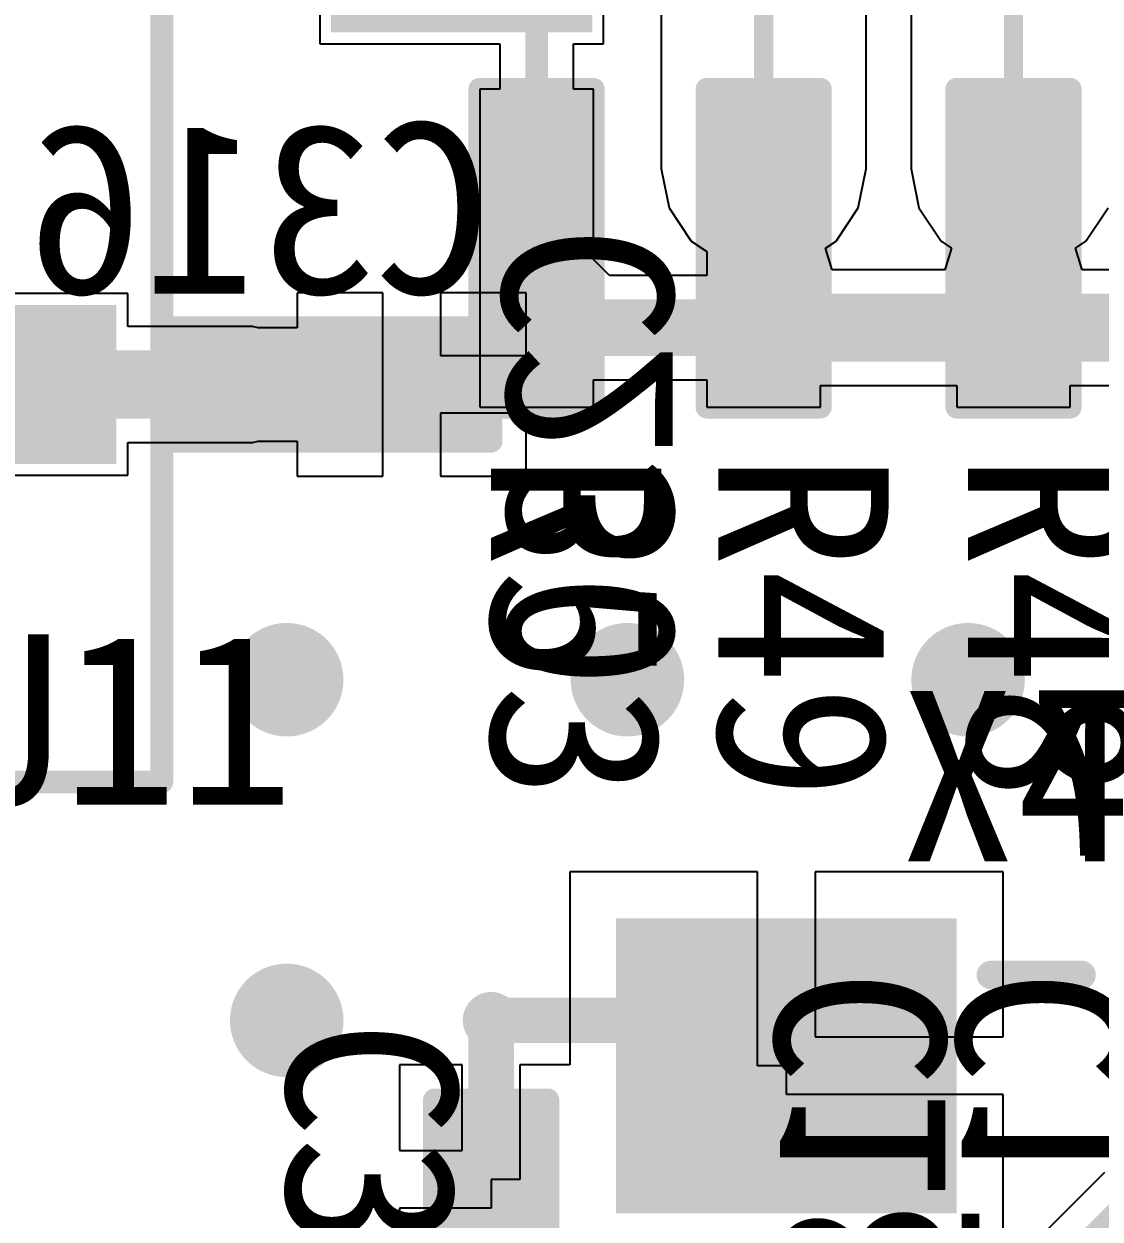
# Model space of a CAD drawing. Header units: millimetres. Extents: x 15 to 120, y 22 to 104.
# Drawn here: x 52.84 to 57.58, y 83.13 to 88.39 of the extents above; entities that cross this region are included whole.
import ezdxf

# ---------------------------------------------------------------- set-up
doc = ezdxf.new("R2010")
doc.units = ezdxf.units.MM
for name, color, linetype in [('BottomLayer', 5, 'Continuous'), ('BottomOverlay', 54, 'Continuous'), ('BottomPaste', 16, 'Continuous'), ('BottomSolder', 6, 'Continuous'), ('Mechanical13', 56, 'Continuous'), ('Mechanical15', 56, 'Continuous'), ('MultiLayer', 9, 'Continuous'), ('TopLayer', 1, 'Continuous'), ('TopOverlay', 2, 'Continuous'), ('TopPaste', 8, 'Continuous'), ('TopSolder', 216, 'Continuous')]:
    doc.layers.add(name, color=color, linetype=linetype)

msp = doc.modelspace()

# ---------------------------------------------------------------- linework, layer by layer
at = {"layer": 'BottomLayer'}
for p, q in [((53.30000008, 87.20000085999999), (51.60000348, 87.20000085999999)), ((53.30000008, 87.05489573999999), (53.30000008, 87.20000085999999)), ((54.42300265999999, 87.20399882), (54.04600316, 87.20399882)), ((54.04600316, 87.20399882), (54.04600316, 87.04999862)), ((54.42300265999999, 86.79999912), (54.42300265999999, 87.20399882)), ((55.05400216, 87.20399882), (54.67700266, 87.20399882)), ((54.67700266, 87.20399882), (54.67700266, 86.92699911999999)), ((55.05400216, 86.92699911999999), (55.05400216, 87.20399882)), ((53.85000152, 87.05489573999999), (53.30000008, 87.05489573999999)), ((53.8746192, 87.04999862), (53.85000152, 87.05489573999999)), ((54.04600316, 87.04999862), (53.8746192, 87.04999862)), ((54.67700266, 86.92699911999999), (55.05400216, 86.92699911999999)), ((54.42300265999999, 86.39599942), (54.42300265999999, 86.79999912)), ((55.05400216, 86.67299912), (54.67700266, 86.67299912)), ((54.67700266, 86.67299912), (54.67700266, 86.39599942)), ((55.05400216, 86.39599942), (55.05400216, 86.67299912)), ((53.30000008, 86.40000246), (53.30000008, 86.5451025)), ((53.30000008, 86.5451025), (53.85000152, 86.5451025)), ((53.85000152, 86.5451025), (53.8746192, 86.54999962)), ((53.8746192, 86.54999962), (54.04600316, 86.54999962)), ((54.04600316, 86.54999962), (54.04600316, 86.39599942)), ((51.60000856, 86.40000246), (53.30000008, 86.40000246)), ((54.04600316, 86.39599942), (54.42300265999999, 86.39599942)), ((54.67700266, 86.39599942), (55.05400216, 86.39599942))]:
    msp.add_line(p, q, dxfattribs=at)
at = {"layer": 'BottomLayer', "const_width": 0.2999994}
for points in [[(52.45000432, 86.79999912), (53.27500139999999, 86.79999912)], [(53.27500139999999, 86.79999912), (53.85000152, 86.79999912)]]:
    msp.add_lwpolyline(points, dxfattribs=at)
at = {"layer": 'BottomLayer'}
for points, const_width in [([(53.20000281999999, 86.79999912, 1), (53.34999998, 86.79999912, 1)], 0.1499997), ([(53.20000281999999, 86.79999912, 1), (53.34999998, 86.79999912, 1)], 0.1499997), ([(53.77500294, 86.79999912, 1), (53.9250001, 86.79999912, 1)], 0.1499997), ([(53.21250216, 86.80000165999999, 1), (53.33750063999999, 86.80000165999999, 1)], 0.12499848), ([(54.48750342, 86.79999912, 1), (54.6125019, 86.79999912, 1)], 0.12499848), ([(53.87498496, 85.49997377999999, 1), (54.12498192, 85.49997377999999, 1)], 0.2499995), ([(55.3749845, 85.49997377999999, 1), (55.62498145999999, 85.49997377999999, 1)], 0.2499995), ([(56.87498403999999, 85.49997377999999, 1), (57.124981, 85.49997377999999, 1)], 0.2499995), ([(53.87498496, 83.99997424, 1), (54.12498192, 83.99997424, 1)], 0.2499995)]:
    msp.add_lwpolyline(points, format="xyb", close=True, dxfattribs=dict(at, const_width=const_width))
for points in [[(51.70000328, 87.10000106), (51.70000328, 86.50000226), (53.20000028, 87.10000106), (53.20000028, 86.50000226)], [(53.60000202, 86.94999881999999), (53.60000202, 86.64999942), (54.10000101999999, 86.94999881999999), (54.10000101999999, 86.64999942)], [(54.30000316, 86.94999881999999), (54.30000316, 86.64999942), (54.80000216, 86.94999881999999), (54.80000216, 86.64999942)]]:
    msp.add_solid(points, dxfattribs=at)
at = {"layer": 'BottomPaste'}
for points in [[(51.70000328, 87.10000106), (51.70000328, 86.50000226), (53.20000028, 87.10000106), (53.20000028, 86.50000226)], [(51.70000328, 87.10000106), (51.70000328, 86.50000226), (53.20000028, 87.10000106), (53.20000028, 86.50000226)], [(53.60000202, 86.94999881999999), (53.60000202, 86.64999942), (54.10000101999999, 86.94999881999999), (54.10000101999999, 86.64999942)], [(53.60000202, 86.94999881999999), (53.60000202, 86.64999942), (54.10000101999999, 86.94999881999999), (54.10000101999999, 86.64999942)], [(54.30000316, 86.94999881999999), (54.30000316, 86.64999942), (54.80000216, 86.94999881999999), (54.80000216, 86.64999942)], [(54.30000316, 86.94999881999999), (54.30000316, 86.64999942), (54.80000216, 86.94999881999999), (54.80000216, 86.64999942)]]:
    msp.add_solid(points, dxfattribs=at)
at = {"layer": 'BottomSolder'}
for points in [[(51.65000337999999, 87.15000096), (51.65000337999999, 86.45000236), (53.25000017999999, 87.15000096), (53.25000017999999, 86.45000236)], [(51.65000337999999, 87.15000096), (51.65000337999999, 86.45000236), (53.25000017999999, 87.15000096), (53.25000017999999, 86.45000236)], [(53.55000211999999, 86.99999872), (53.55000211999999, 86.59999952), (54.15000092, 86.99999872), (54.15000092, 86.59999952)], [(53.55000211999999, 86.99999872), (53.55000211999999, 86.59999952), (54.15000092, 86.99999872), (54.15000092, 86.59999952)], [(54.25000326, 86.99999872), (54.25000326, 86.59999952), (54.85000205999999, 86.99999872), (54.85000205999999, 86.59999952)], [(54.25000326, 86.99999872), (54.25000326, 86.59999952), (54.85000205999999, 86.99999872), (54.85000205999999, 86.59999952)]]:
    msp.add_solid(points, dxfattribs=at)
at = {"layer": 'Mechanical13', "const_width": 0.0999998}
for points in [[(54.93498792, 87.08498204), (54.93498792, 87.71500363999999)], [(54.93498792, 87.71500363999999), (55.26498471999999, 87.71500363999999)], [(55.26498471999999, 87.08498204), (55.26498471999999, 87.71500363999999)], [(55.93498592, 87.71500363999999), (56.26498272, 87.71500363999999)], [(55.93498592, 87.08498204), (55.93498592, 87.71500363999999)], [(56.26498272, 87.08498204), (56.26498272, 87.71500363999999)], [(57.0350015, 87.08499982), (57.0350015, 87.71499856)], [(57.0350015, 87.71499856), (57.36500338, 87.71499856)], [(57.36500338, 87.08499982), (57.36500338, 87.71499856)], [(54.93498792, 87.08498204), (55.26498471999999, 87.08498204)], [(55.93498592, 87.08498204), (56.26498272, 87.08498204)], [(57.0350015, 87.08499982), (57.36500338, 87.08499982)], [(53.88500272, 86.63499818), (53.88500272, 86.96500006)], [(53.88500272, 86.96500006), (54.51500145999999, 86.96500006)], [(54.51500145999999, 86.63499818), (54.51500145999999, 86.96500006)], [(53.88500272, 86.63499818), (54.51500145999999, 86.63499818)], [(54.73500356, 83.26499729999999), (55.06500544, 83.26499729999999)], [(54.73500356, 82.63499856), (54.73500356, 83.26499729999999)], [(55.06500544, 82.63499856), (55.06500544, 83.26499729999999)]]:
    msp.add_lwpolyline(points, dxfattribs=at)
at = {"layer": 'Mechanical13', "const_width": 0.0499999}
for points in [[(54.90998923999999, 87.71500363999999, 1), (54.95998659999999, 87.71500363999999, 1)], [(54.90998923999999, 87.71500363999999, 1), (54.95998659999999, 87.71500363999999, 1)], [(55.23998604, 87.71500363999999, 1), (55.2899834, 87.71500363999999, 1)], [(55.23998604, 87.71500363999999, 1), (55.2899834, 87.71500363999999, 1)], [(55.90998724, 87.71500363999999, 1), (55.9599846, 87.71500363999999, 1)], [(55.90998724, 87.71500363999999, 1), (55.9599846, 87.71500363999999, 1)], [(56.23998404, 87.71500363999999, 1), (56.28998139999999, 87.71500363999999, 1)], [(56.23998404, 87.71500363999999, 1), (56.28998139999999, 87.71500363999999, 1)], [(57.01000282, 87.71499856, 1), (57.06000018, 87.71499856, 1)], [(57.01000282, 87.71499856, 1), (57.06000018, 87.71499856, 1)], [(57.34000469999999, 87.71499856, 1), (57.39000205999999, 87.71499856, 1)], [(57.34000469999999, 87.71499856, 1), (57.39000205999999, 87.71499856, 1)], [(54.90998923999999, 87.08498204, 1), (54.95998659999999, 87.08498204, 1)], [(54.90998923999999, 87.08498204, 1), (54.95998659999999, 87.08498204, 1)], [(55.23998604, 87.08498204, 1), (55.2899834, 87.08498204, 1)], [(55.23998604, 87.08498204, 1), (55.2899834, 87.08498204, 1)], [(55.90998724, 87.08498204, 1), (55.9599846, 87.08498204, 1)], [(55.90998724, 87.08498204, 1), (55.9599846, 87.08498204, 1)], [(56.23998404, 87.08498204, 1), (56.28998139999999, 87.08498204, 1)], [(56.23998404, 87.08498204, 1), (56.28998139999999, 87.08498204, 1)], [(57.01000282, 87.08499982, 1), (57.06000018, 87.08499982, 1)], [(57.01000282, 87.08499982, 1), (57.06000018, 87.08499982, 1)], [(57.34000469999999, 87.08499982, 1), (57.39000205999999, 87.08499982, 1)], [(57.34000469999999, 87.08499982, 1), (57.39000205999999, 87.08499982, 1)], [(53.86000404, 86.96500006, 1), (53.9100014, 86.96500006, 1)], [(53.86000404, 86.96500006, 1), (53.9100014, 86.96500006, 1)], [(54.49000278, 86.96500006, 1), (54.54000014, 86.96500006, 1)], [(54.49000278, 86.96500006, 1), (54.54000014, 86.96500006, 1)], [(53.86000404, 86.63499818, 1), (53.9100014, 86.63499818, 1)], [(53.86000404, 86.63499818, 1), (53.9100014, 86.63499818, 1)], [(54.49000278, 86.63499818, 1), (54.54000014, 86.63499818, 1)], [(54.49000278, 86.63499818, 1), (54.54000014, 86.63499818, 1)], [(54.71000488, 83.26499729999999, 1), (54.76000224, 83.26499729999999, 1)], [(54.71000488, 83.26499729999999, 1), (54.76000224, 83.26499729999999, 1)], [(55.04000676, 83.26499729999999, 1), (55.09000412, 83.26499729999999, 1)], [(55.04000676, 83.26499729999999, 1), (55.09000412, 83.26499729999999, 1)]]:
    msp.add_lwpolyline(points, format="xyb", close=True, dxfattribs=at)
at = {"layer": 'Mechanical15', "const_width": 0.0999998}
for points in [[(53.45000232, 85.05000007999999), (53.45000232, 88.5500007)], [(54.84999952, 86.70001964), (54.84999952, 88.10001684)], [(54.84999952, 88.10001684), (55.35002392, 88.10001684)], [(55.35002392, 86.70001964), (55.35002392, 88.10001684)], [(55.84999752, 88.10001684), (56.35002192, 88.10001684)], [(55.84999752, 86.70001964), (55.84999752, 88.10001684)], [(56.35002192, 86.70001964), (56.35002192, 88.10001684)], [(56.95000294, 86.69999931999999), (56.95000294, 88.09999906)], [(56.95000294, 88.09999906), (57.45000194, 88.09999906)], [(57.45000194, 86.69999931999999), (57.45000194, 88.09999906)], [(55.09998632, 87.23499444), (55.09998632, 87.56499124)], [(56.09998432, 87.23499444), (56.09998432, 87.56499124)], [(57.20000244, 87.23499951999999), (57.20000244, 87.56499885999999)], [(54.93498792, 87.39999284), (55.26498471999999, 87.39999284)], [(55.93498592, 87.39999284), (56.26498272, 87.39999284)], [(57.0350015, 87.40000046), (57.36500338, 87.40000046)], [(53.50000222, 86.54999962), (53.50000222, 87.04999862)], [(53.50000222, 87.04999862), (54.90000196, 87.04999862)], [(54.90000196, 86.54999962), (54.90000196, 87.04999862)], [(54.20000082, 86.63499818), (54.20000082, 86.96500006)], [(54.03500242, 86.79999912), (54.36500176, 86.79999912)], [(54.84999952, 86.70001964), (55.35002392, 86.70001964)], [(55.84999752, 86.70001964), (56.35002192, 86.70001964)], [(56.95000294, 86.69999931999999), (57.45000194, 86.69999931999999)], [(53.50000222, 86.54999962), (54.90000196, 86.54999962)], [(49.5500025, 85.05000007999999), (53.45000232, 85.05000007999999)], [(54.650005, 83.6499978), (55.150004, 83.6499978)], [(54.650005, 82.24999806), (54.650005, 83.6499978)], [(55.150004, 82.24999806), (55.150004, 83.6499978)], [(54.90000449999999, 82.78499826), (54.90000449999999, 83.1149976)]]:
    msp.add_lwpolyline(points, dxfattribs=at)
at = {"layer": 'Mechanical15', "const_width": 0.0499999}
for points in [[(54.82500083999999, 88.10001684, 1), (54.8749982, 88.10001684, 1)], [(54.82500083999999, 88.10001684, 1), (54.8749982, 88.10001684, 1)], [(55.32502524, 88.10001684, 1), (55.37502259999999, 88.10001684, 1)], [(55.32502524, 88.10001684, 1), (55.37502259999999, 88.10001684, 1)], [(55.82499884, 88.10001684, 1), (55.8749962, 88.10001684, 1)], [(55.82499884, 88.10001684, 1), (55.8749962, 88.10001684, 1)], [(56.32502324, 88.10001684, 1), (56.3750206, 88.10001684, 1)], [(56.32502324, 88.10001684, 1), (56.3750206, 88.10001684, 1)], [(56.92500425999999, 88.09999906, 1), (56.97500161999999, 88.09999906, 1)], [(56.92500425999999, 88.09999906, 1), (56.97500161999999, 88.09999906, 1)], [(57.42500326, 88.09999906, 1), (57.47500062, 88.09999906, 1)], [(57.42500326, 88.09999906, 1), (57.47500062, 88.09999906, 1)], [(55.07498764, 87.56499124, 1), (55.124985, 87.56499124, 1)], [(56.07498563999999, 87.56499124, 1), (56.124983, 87.56499124, 1)], [(57.17500376, 87.56499885999999, 1), (57.22500111999999, 87.56499885999999, 1)], [(54.90998923999999, 87.39999284, 1), (54.95998659999999, 87.39999284, 1)], [(55.23998604, 87.39999284, 1), (55.2899834, 87.39999284, 1)], [(55.90998724, 87.39999284, 1), (55.9599846, 87.39999284, 1)], [(56.23998404, 87.39999284, 1), (56.28998139999999, 87.39999284, 1)], [(57.01000282, 87.40000046, 1), (57.06000018, 87.40000046, 1)], [(57.34000469999999, 87.40000046, 1), (57.39000205999999, 87.40000046, 1)], [(55.07498764, 87.23499444, 1), (55.124985, 87.23499444, 1)], [(56.07498563999999, 87.23499444, 1), (56.124983, 87.23499444, 1)], [(57.17500376, 87.23499951999999, 1), (57.22500111999999, 87.23499951999999, 1)], [(53.47500354, 87.04999862, 1), (53.52500089999999, 87.04999862, 1)], [(53.47500354, 87.04999862, 1), (53.52500089999999, 87.04999862, 1)], [(54.87500327999999, 87.04999862, 1), (54.92500064, 87.04999862, 1)], [(54.87500327999999, 87.04999862, 1), (54.92500064, 87.04999862, 1)], [(54.17500214, 86.96500006, 1), (54.2249995, 86.96500006, 1)], [(54.01000373999999, 86.79999912, 1), (54.06000109999999, 86.79999912, 1)], [(54.34000308, 86.79999912, 1), (54.39000043999999, 86.79999912, 1)], [(54.82500083999999, 86.70001964, 1), (54.8749982, 86.70001964, 1)], [(54.82500083999999, 86.70001964, 1), (54.8749982, 86.70001964, 1)], [(55.32502524, 86.70001964, 1), (55.37502259999999, 86.70001964, 1)], [(55.32502524, 86.70001964, 1), (55.37502259999999, 86.70001964, 1)], [(55.82499884, 86.70001964, 1), (55.8749962, 86.70001964, 1)], [(55.82499884, 86.70001964, 1), (55.8749962, 86.70001964, 1)], [(56.32502324, 86.70001964, 1), (56.3750206, 86.70001964, 1)], [(56.32502324, 86.70001964, 1), (56.3750206, 86.70001964, 1)], [(56.92500425999999, 86.69999931999999, 1), (56.97500161999999, 86.69999931999999, 1)], [(56.92500425999999, 86.69999931999999, 1), (56.97500161999999, 86.69999931999999, 1)], [(57.42500326, 86.69999931999999, 1), (57.47500062, 86.69999931999999, 1)], [(57.42500326, 86.69999931999999, 1), (57.47500062, 86.69999931999999, 1)], [(54.17500214, 86.63499818, 1), (54.2249995, 86.63499818, 1)], [(53.47500354, 86.54999962, 1), (53.52500089999999, 86.54999962, 1)], [(53.47500354, 86.54999962, 1), (53.52500089999999, 86.54999962, 1)], [(54.87500327999999, 86.54999962, 1), (54.92500064, 86.54999962, 1)], [(54.87500327999999, 86.54999962, 1), (54.92500064, 86.54999962, 1)], [(53.42500364, 85.05000007999999, 1), (53.475001, 85.05000007999999, 1)], [(53.42500364, 85.05000007999999, 1), (53.475001, 85.05000007999999, 1)], [(54.62500632, 83.6499978, 1), (54.67500368, 83.6499978, 1)], [(54.62500632, 83.6499978, 1), (54.67500368, 83.6499978, 1)], [(55.12500532, 83.6499978, 1), (55.17500268, 83.6499978, 1)], [(55.12500532, 83.6499978, 1), (55.17500268, 83.6499978, 1)], [(54.87500582, 83.1149976, 1), (54.92500318, 83.1149976, 1)]]:
    msp.add_lwpolyline(points, format="xyb", close=True, dxfattribs=at)
at = {"layer": 'MultiLayer'}
for points, const_width in [([(56.03750032, 87.74999976, 1), (56.16249879999999, 87.74999976, 1)], 0.12499848), ([(57.13750065999999, 87.74999976, 1), (57.26249914, 87.74999976, 1)], 0.12499848), ([(53.21250216, 86.80000165999999, 1), (53.33750063999999, 86.80000165999999, 1)], 0.12499848), ([(54.48750342, 86.79999912, 1), (54.6125019, 86.79999912, 1)], 0.12499848), ([(53.87498496, 85.49997377999999, 1), (54.12498192, 85.49997377999999, 1)], 0.2499995), ([(55.3749845, 85.49997377999999, 1), (55.62498145999999, 85.49997377999999, 1)], 0.2499995), ([(56.87498403999999, 85.49997377999999, 1), (57.124981, 85.49997377999999, 1)], 0.2499995), ([(53.87498496, 83.99997424, 1), (54.12498192, 83.99997424, 1)], 0.2499995), ([(56.6375042, 84.12499812, 1), (56.76250268, 84.12499812, 1)], 0.12499848), ([(54.83750526, 83.9999971, 1), (54.96250374, 83.9999971, 1)], 0.12499848), ([(56.51250064, 83.84999993999999, 1), (56.73749892, 83.84999993999999, 1)], 0.22499828), ([(56.6375042, 83.57499668, 1), (56.76250268, 83.57499668, 1)], 0.12499848)]:
    msp.add_lwpolyline(points, format="xyb", close=True, dxfattribs=dict(at, const_width=const_width))
at = {"layer": 'TopLayer'}
for p, q in [((55.64934768, 89.81998037999999), (55.64934768, 87.75010644)), ((56.5506616, 87.75002515999999), (56.5506616, 89.81998037999999)), ((56.74937087999999, 89.81998037999999), (56.74937087999999, 87.75013946)), ((54.14500982, 89.59997828), (54.14500982, 88.29998087999999)), ((55.39500985999999, 88.29998087999999), (55.39500985999999, 89.59997828)), ((54.14500982, 88.29998087999999), (54.93762698, 88.29998087999999)), ((54.93762698, 88.29998087999999), (54.93762698, 88.10000414)), ((55.26234565999999, 88.10000414), (55.26234565999999, 88.29998087999999)), ((55.26234565999999, 88.29998087999999), (55.39500985999999, 88.29998087999999)), ((54.93762698, 88.10000414), (54.84998682, 88.10000414)), ((54.84998682, 88.10000414), (54.84998682, 87.47072168)), ((55.34998581999999, 88.10000414), (55.26234565999999, 88.10000414)), ((55.34998581999999, 87.47071914), (55.34998581999999, 88.10000414)), ((55.64934768, 87.75010644), (55.64932735999999, 87.75000483999999)), ((55.64932735999999, 87.75000483999999), (55.6836326, 87.57754646)), ((56.5163589, 87.57756678), (56.55065905999999, 87.74999722)), ((56.55065905999999, 87.74999722), (56.55065905999999, 87.74999722)), ((56.55065905999999, 87.74999722), (56.55065905999999, 87.74999722)), ((56.55065905999999, 87.74999722), (56.5506616, 87.74999722)), ((56.5506616, 87.75000483999999), (56.5506616, 87.75002769999999)), ((56.5506616, 87.75002769999999), (56.5506616, 87.75002515999999)), ((56.5506616, 87.75000229999999), (56.5506616, 87.75000483999999)), ((56.5506616, 87.75000483999999), (56.5506616, 87.75000483999999)), ((56.5506616, 87.74999722), (56.5506616, 87.75000229999999)), ((56.74937087999999, 87.75013946), (56.74934294, 87.74999976)), ((56.74934294, 87.74999976), (56.78364818, 87.57754138)), ((55.6836326, 87.57754646), (55.781321, 87.43134151999999)), ((56.41866288, 87.43133644), (56.51635127999999, 87.57754138)), ((56.51635127999999, 87.57754138), (56.51635382, 87.57753883999999)), ((56.51635382, 87.57753883999999), (56.51636144, 87.57756424)), ((56.51636144, 87.57756424), (56.5163589, 87.57756678)), ((56.78364818, 87.57754138), (56.88133658, 87.43133644)), ((57.51869116, 87.43136184), (57.61637956, 87.57756678)), ((54.84998682, 87.47072168), (54.84998427999999, 87.47071914)), ((54.84998427999999, 87.47071914), (54.84998682, 87.47071659999999)), ((54.84998682, 87.47071659999999), (54.84998427999999, 87.40000554)), ((55.34998581999999, 87.47071659999999), (55.34998836, 87.47071914)), ((55.34998836, 87.47071914), (55.34998581999999, 87.47071914)), ((55.34998836, 87.40000554), (55.34998581999999, 87.47071659999999)), ((55.781321, 87.43134151999999), (55.84998482, 87.38546403999999)), ((56.37262029999999, 87.40057196), (56.41866288, 87.43133644)), ((56.88133658, 87.43133644), (56.92737915999999, 87.40057196)), ((57.47262318, 87.40057196), (57.51866576, 87.43133644)), ((57.51866576, 87.43133644), (57.51869116, 87.43136184)), ((54.84998427999999, 87.40000554), (54.84998427999999, 87.39999284)), ((54.84998427999999, 87.39999284), (54.84998427999999, 87.39998014)), ((54.84998427999999, 87.39998014), (54.84998682, 87.32929448)), ((55.34998836, 87.39999284), (55.34998836, 87.40000554)), ((55.34998836, 87.39998014), (55.34998836, 87.39999284)), ((55.34998836, 87.35009962), (55.34998836, 87.39998014)), ((55.84998482, 87.38546403999999), (55.84998482, 87.27938601999999)), ((56.40164742, 87.30487746), (56.37262029999999, 87.40057196)), ((56.92737915999999, 87.40057196), (56.89835204, 87.30487746)), ((57.50165029999999, 87.30487746), (57.47262318, 87.40057196)), ((54.84998682, 87.32929448), (54.84998427999999, 87.32929193999999)), ((54.84998427999999, 87.32929193999999), (54.84998682, 87.32929193999999)), ((54.84998682, 87.32929193999999), (54.84998682, 86.69998154)), ((55.42069687999999, 87.27938601999999), (55.34998836, 87.35009962)), ((56.89835204, 87.30487746), (56.40164742, 87.30487746)), ((57.99835492, 87.30487746), (57.50165029999999, 87.30487746)), ((55.84998482, 87.27938601999999), (55.42069687999999, 87.27938601999999)), ((55.34998581999999, 86.69998154), (55.34998581999999, 86.82057565999999)), ((55.34998581999999, 86.82057565999999), (55.84998482, 86.82057565999999)), ((55.84998482, 86.82057565999999), (55.84998482, 86.69998154)), ((56.34998382, 86.69998154), (56.34998382, 86.79508421999999)), ((56.34998382, 86.79508421999999), (56.95000294, 86.79508421999999)), ((56.95000294, 86.79508421999999), (56.95000294, 86.69999931999999)), ((57.45000194, 86.69999931999999), (57.45000194, 86.79508421999999)), ((57.45000194, 86.79508421999999), (58.0499982, 86.79508421999999)), ((54.84998682, 86.69998154), (55.34998581999999, 86.69998154)), ((55.84998482, 86.69998154), (56.34998382, 86.69998154)), ((56.95000294, 86.69999931999999), (57.45000194, 86.69999931999999)), ((56.07300189999999, 84.65399884), (55.2460033, 84.65399884)), ((55.2460033, 84.65399884), (55.2460033, 83.80399799999999)), ((56.07300189999999, 83.80000004), (56.07300189999999, 84.65399884)), ((57.1540005, 84.65399884), (56.3270019, 84.65399884)), ((56.3270019, 84.65399884), (56.3270019, 83.92700004)), ((57.1540005, 83.92700004), (57.1540005, 84.65399884)), ((56.3270019, 83.92700004), (57.1540005, 83.92700004)), ((54.7730045, 83.80399799999999), (54.49600479999999, 83.80399799999999)), ((54.49600479999999, 83.80399799999999), (54.49600479999999, 83.4269985)), ((54.7730045, 83.4269985), (54.7730045, 83.80399799999999)), ((55.2460033, 83.80399799999999), (55.0270045, 83.80399799999999)), ((55.0270045, 83.80399799999999), (55.0270045, 83.2999985)), ((56.2000019, 83.80000004), (56.07300189999999, 83.80000004)), ((56.2000019, 83.67300003999999), (56.2000019, 83.80000004)), ((57.1540005, 83.67300003999999), (56.2000019, 83.67300003999999)), ((57.1540005, 83.01427136), (57.1540005, 83.67300003999999)), ((54.49600479999999, 83.4269985), (54.7730045, 83.4269985)), ((57.60000418, 83.3296149), (57.24639045999999, 82.97600118)), ((55.0270045, 83.2999985), (54.90000449999999, 83.2999985)), ((54.90000449999999, 83.2999985), (54.90000449999999, 83.17299849999999)), ((54.90000449999999, 83.17299849999999), (54.49600479999999, 83.17299849999999)), ((54.49600479999999, 83.17299849999999), (54.49600479999999, 82.795999))]:
    msp.add_line(p, q, dxfattribs=at)
for points, const_width in [([(56.10000463999999, 87.75002515999999), (56.10000463999999, 89.81998037999999)], 0.08400033999999999), ([(57.20002784, 87.75002515999999), (57.20002784, 89.81998037999999)], 0.08400033999999999), ([(55.09998632, 87.75000483999999), (55.09998632, 88.62000309999999)], 0.0999998), ([(56.09998432, 87.75000483999999), (56.10000463999999, 87.75002515999999)], 0.08400033999999999), ([(56.09998432, 87.75000483999999), (56.09999448, 87.75000483999999)], 0.08400033999999999), ([(56.09999448, 87.75000483999999), (56.09999955999999, 87.74999976)], 0.08400033999999999), ([(57.19999989999999, 87.74999976), (57.20000244, 87.74999976)], 0.08400033999999999), ([(57.20000244, 87.74999976), (57.20002784, 87.75002515999999)], 0.08400033999999999), ([(56.09998432, 87.04998083999999), (57.20000244, 87.04998083999999)], 0.2999994), ([(57.20000244, 87.04998083999999), (58.2999977, 87.04998083999999)], 0.2999994), ([(55.09998632, 87.04998083999999), (56.09998432, 87.04998083999999)], 0.2499995), ([(54.90000449999999, 83.2999985), (54.90000449999999, 83.9999971)], 0.1999996), ([(54.90000449999999, 83.9999971), (56.00000484, 83.9999971)], 0.1999996), ([(56.00000484, 83.9999971), (56.20000443999999, 83.79999749999999)], 0.1999996), ([(57.32500346, 82.82500325999999), (58.2999977, 83.79999749999999)], 0.0999998), ([(54.90000449999999, 83.2999985), (54.90000704, 83.29999595999999)], 0.1999996)]:
    msp.add_lwpolyline(points, dxfattribs=dict(at, const_width=const_width))
for points, const_width in [([(56.03750032, 87.74999976, 1), (56.16249879999999, 87.74999976, 1)], 0.12499848), ([(57.13750065999999, 87.74999976, 1), (57.26249914, 87.74999976, 1)], 0.12499848), ([(55.07498764, 87.75000483999999, 1), (55.124985, 87.75000483999999, 1)], 0.0499999), ([(56.07898359999999, 87.75000483999999, 1), (56.12098503999999, 87.75000483999999, 1)], 0.0419989), ([(56.07898359999999, 87.75000483999999, 1), (56.12098503999999, 87.75000483999999, 1)], 0.0419989), ([(56.07899376, 87.75000483999999, 1), (56.1209952, 87.75000483999999, 1)], 0.0419989), ([(56.07899376, 87.75000483999999, 1), (56.1209952, 87.75000483999999, 1)], 0.0419989), ([(56.07899884, 87.74999976, 1), (56.12100028, 87.74999976, 1)], 0.0419989), ([(56.07900392, 87.75002515999999, 1), (56.12100536, 87.75002515999999, 1)], 0.0419989), ([(56.07900392, 87.75002515999999, 1), (56.12100536, 87.75002515999999, 1)], 0.0419989), ([(57.17899918, 87.74999976, 1), (57.22100062, 87.74999976, 1)], 0.0419989), ([(57.17900172, 87.74999976, 1), (57.22100316, 87.74999976, 1)], 0.0419989), ([(57.17900172, 87.74999976, 1), (57.22100316, 87.74999976, 1)], 0.0419989), ([(57.17902711999999, 87.75002515999999, 1), (57.22102855999999, 87.75002515999999, 1)], 0.0419989), ([(57.17902711999999, 87.75002515999999, 1), (57.22102855999999, 87.75002515999999, 1)], 0.0419989), ([(56.02498574, 87.04998083999999, 1), (56.1749829, 87.04998083999999, 1)], 0.1499997), ([(57.12500386, 87.04998083999999, 1), (57.27500102, 87.04998083999999, 1)], 0.1499997), ([(57.12500386, 87.04998083999999, 1), (57.27500102, 87.04998083999999, 1)], 0.1499997), ([(55.03748708, 87.04998083999999, 1), (55.16248556, 87.04998083999999, 1)], 0.12499848), ([(56.03748508, 87.04998083999999, 1), (56.16248356, 87.04998083999999, 1)], 0.12499848), ([(53.87498496, 85.49997377999999, 1), (54.12498192, 85.49997377999999, 1)], 0.2499995), ([(55.3749845, 85.49997377999999, 1), (55.62498145999999, 85.49997377999999, 1)], 0.2499995), ([(56.87498403999999, 85.49997377999999, 1), (57.124981, 85.49997377999999, 1)], 0.2499995), ([(53.87498496, 83.99997424, 1), (54.12498192, 83.99997424, 1)], 0.2499995), ([(56.6375042, 84.12499812, 1), (56.76250268, 84.12499812, 1)], 0.12499848), ([(54.83750526, 83.9999971, 1), (54.96250374, 83.9999971, 1)], 0.12499848), ([(54.8500046, 83.9999971, 1), (54.9500044, 83.9999971, 1)], 0.0999998), ([(54.8500046, 83.9999971, 1), (54.9500044, 83.9999971, 1)], 0.0999998), ([(55.95000494, 83.9999971, 1), (56.05000474, 83.9999971, 1)], 0.0999998), ([(55.95000494, 83.9999971, 1), (56.05000474, 83.9999971, 1)], 0.0999998), ([(56.15000454, 83.79999749999999, 1), (56.25000434, 83.79999749999999, 1)], 0.0999998), ([(56.6375042, 83.57499668, 1), (56.76250268, 83.57499668, 1)], 0.12499848), ([(54.8500046, 83.2999985, 1), (54.9500044, 83.2999985, 1)], 0.0999998), ([(54.8500046, 83.2999985, 1), (54.9500044, 83.2999985, 1)], 0.0999998), ([(54.85000714, 83.29999595999999, 1), (54.95000693999999, 83.29999595999999, 1)], 0.0999998)]:
    msp.add_lwpolyline(points, format="xyb", close=True, dxfattribs=dict(at, const_width=const_width))
for points in [[(54.94998662, 87.50000534), (55.24998601999999, 87.50000534), (54.94998662, 88.00000433999999), (55.24998601999999, 88.00000433999999)], [(55.94998462, 87.50000534), (56.24998402, 87.50000534), (55.94998462, 88.00000433999999), (56.24998402, 88.00000433999999)], [(57.05000274, 87.50000026), (57.35000213999999, 87.50000026), (57.05000274, 87.99999926), (57.35000213999999, 87.99999926)], [(54.94998662, 86.79998134), (55.24998601999999, 86.79998134), (54.94998662, 87.29998033999999), (55.24998601999999, 87.29998033999999)], [(55.94998462, 86.79998134), (56.24998402, 86.79998134), (55.94998462, 87.29998033999999), (56.24998402, 87.29998033999999)], [(57.05000274, 86.79999912), (57.35000213999999, 86.79999912), (57.05000274, 87.29999812), (57.35000213999999, 87.29999812)], [(56.9000005, 84.39999884), (55.5000033, 84.39999884), (56.9000005, 83.20000123999999), (55.5000033, 83.20000123999999)], [(54.7500048, 83.049999), (55.0500042, 83.049999), (54.7500048, 83.549998), (55.0500042, 83.549998)]]:
    msp.add_solid(points, dxfattribs=at)
at = {"layer": 'TopOverlay', "const_width": 0.12500102}
msp.add_lwpolyline([(57.10000264, 84.19999924), (57.50000184, 84.19999924)], dxfattribs=at)
at = {"layer": 'TopOverlay', "const_width": 0.06249924}
for points in [[(57.06875302, 84.19999924, 1), (57.13125226, 84.19999924, 1)], [(57.46875222, 84.19999924, 1), (57.53125146, 84.19999924, 1)]]:
    msp.add_lwpolyline(points, format="xyb", close=True, dxfattribs=at)
at = {"layer": 'TopPaste'}
for points in [[(54.94998662, 87.50000534), (55.24998601999999, 87.50000534), (54.94998662, 88.00000433999999), (55.24998601999999, 88.00000433999999)], [(54.94998662, 87.50000534), (55.24998601999999, 87.50000534), (54.94998662, 88.00000433999999), (55.24998601999999, 88.00000433999999)], [(55.94998462, 87.50000534), (56.24998402, 87.50000534), (55.94998462, 88.00000433999999), (56.24998402, 88.00000433999999)], [(55.94998462, 87.50000534), (56.24998402, 87.50000534), (55.94998462, 88.00000433999999), (56.24998402, 88.00000433999999)], [(57.05000274, 87.50000026), (57.35000213999999, 87.50000026), (57.05000274, 87.99999926), (57.35000213999999, 87.99999926)], [(57.05000274, 87.50000026), (57.35000213999999, 87.50000026), (57.05000274, 87.99999926), (57.35000213999999, 87.99999926)], [(54.94998662, 86.79998134), (55.24998601999999, 86.79998134), (54.94998662, 87.29998033999999), (55.24998601999999, 87.29998033999999)], [(54.94998662, 86.79998134), (55.24998601999999, 86.79998134), (54.94998662, 87.29998033999999), (55.24998601999999, 87.29998033999999)], [(55.94998462, 86.79998134), (56.24998402, 86.79998134), (55.94998462, 87.29998033999999), (56.24998402, 87.29998033999999)], [(55.94998462, 86.79998134), (56.24998402, 86.79998134), (55.94998462, 87.29998033999999), (56.24998402, 87.29998033999999)], [(57.05000274, 86.79999912), (57.35000213999999, 86.79999912), (57.05000274, 87.29999812), (57.35000213999999, 87.29999812)], [(57.05000274, 86.79999912), (57.35000213999999, 86.79999912), (57.05000274, 87.29999812), (57.35000213999999, 87.29999812)], [(56.9000005, 84.39999884), (55.5000033, 84.39999884), (56.9000005, 83.20000123999999), (55.5000033, 83.20000123999999)], [(56.9000005, 84.39999884), (55.5000033, 84.39999884), (56.9000005, 83.20000123999999), (55.5000033, 83.20000123999999)], [(54.7500048, 83.049999), (55.0500042, 83.049999), (54.7500048, 83.549998), (55.0500042, 83.549998)], [(54.7500048, 83.049999), (55.0500042, 83.049999), (54.7500048, 83.549998), (55.0500042, 83.549998)]]:
    msp.add_solid(points, dxfattribs=at)
at = {"layer": 'TopSolder'}
for points in [[(55.34500996, 89.54997838), (54.19500971999999, 89.54997838), (55.34500996, 88.34998078), (54.19500971999999, 88.34998078)], [(55.34500996, 89.54997838), (54.19500971999999, 89.54997838), (55.34500996, 88.34998078), (54.19500971999999, 88.34998078)], [(54.89998671999999, 87.45000544), (55.29998592, 87.45000544), (54.89998671999999, 88.05000423999999), (55.29998592, 88.05000423999999)], [(54.89998671999999, 87.45000544), (55.29998592, 87.45000544), (54.89998671999999, 88.05000423999999), (55.29998592, 88.05000423999999)], [(55.89998472, 87.45000544), (56.29998392, 87.45000544), (55.89998472, 88.05000423999999), (56.29998392, 88.05000423999999)], [(55.89998472, 87.45000544), (56.29998392, 87.45000544), (55.89998472, 88.05000423999999), (56.29998392, 88.05000423999999)], [(57.00000283999999, 87.45000035999999), (57.40000204, 87.45000035999999), (57.00000283999999, 88.04999916), (57.40000204, 88.04999916)], [(57.00000283999999, 87.45000035999999), (57.40000204, 87.45000035999999), (57.00000283999999, 88.04999916), (57.40000204, 88.04999916)], [(54.89998671999999, 86.74998144), (55.29998592, 86.74998144), (54.89998671999999, 87.34998024), (55.29998592, 87.34998024)], [(54.89998671999999, 86.74998144), (55.29998592, 86.74998144), (54.89998671999999, 87.34998024), (55.29998592, 87.34998024)], [(55.89998472, 86.74998144), (56.29998392, 86.74998144), (55.89998472, 87.34998024), (56.29998392, 87.34998024)], [(55.89998472, 86.74998144), (56.29998392, 86.74998144), (55.89998472, 87.34998024), (56.29998392, 87.34998024)], [(57.00000283999999, 86.74999921999999), (57.40000204, 86.74999921999999), (57.00000283999999, 87.34999802), (57.40000204, 87.34999802)], [(57.00000283999999, 86.74999921999999), (57.40000204, 86.74999921999999), (57.00000283999999, 87.34999802), (57.40000204, 87.34999802)], [(56.95000039999999, 84.44999874), (55.4500034, 84.44999874), (56.95000039999999, 83.15000133999999), (55.4500034, 83.15000133999999)], [(56.95000039999999, 84.44999874), (55.4500034, 84.44999874), (56.95000039999999, 83.15000133999999), (55.4500034, 83.15000133999999)], [(54.7000049, 82.9999991), (55.1000041, 82.9999991), (54.7000049, 83.59999789999999), (55.1000041, 83.59999789999999)], [(54.7000049, 82.9999991), (55.1000041, 82.9999991), (54.7000049, 83.59999789999999), (55.1000041, 83.59999789999999)]]:
    msp.add_solid(points, dxfattribs=at)

# ---------------------------------------------------------------- texts
at = {"layer": 'BottomOverlay', "text_generation_flag": 2}
for s, rotation, p in [('C316', 360, (54.90000196, 87.20000085999999)), ('C230', 90, (55.70000036, 87.50000026)), ('C147', 360, (59.30000078, 84.72499945999999)), ('C183', 90, (56.9000005, 84.225003)), ('C179', 90, (57.70000143999999, 84.22500045999999))]:
    msp.add_text(s, height=0.75000104, rotation=rotation, dxfattribs=at).set_placement(p)
at = {"layer": 'TopOverlay'}
for s, rotation, p in [('R53', 270, (54.90000196, 86.49999971999999)), ('R49', 270, (55.89999996, 86.49999971999999)), ('R48', 270, (57.0000003, 86.49999971999999)), ('U11', 360, (52.49999914, 84.95000282)), ('X4', 360, (56.70000344, 84.69999824)), ('C302', 270, (54.00000376, 83.9999971))]:
    msp.add_text(s, height=0.75000104, rotation=rotation, dxfattribs=at).set_placement(p)

doc.saveas('drawing.dxf')
